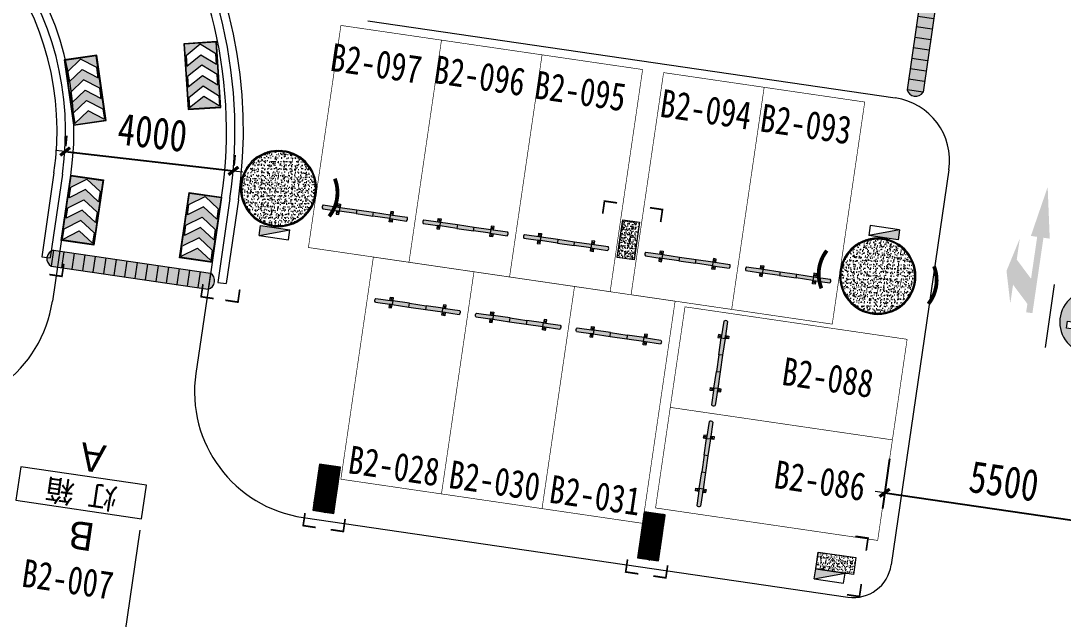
# Model space of a CAD drawing. Header units: inches. Extents: x -414268 to 632271, y -366004 to 318730.
# Drawn here: x 350452 to 375062, y 90758 to 104887 of the extents above; entities that cross this region are included whole.
import ezdxf

# ---------------------------------------------------------------- set-up
doc = ezdxf.new("R2010")
doc.units = ezdxf.units.IN
doc.header["$LTSCALE"] = 1200
doc.header["$MEASUREMENT"] = 0
doc.layers.get('0').update_dxf_attribs({"linetype": 'CONTINUOUS', "lineweight": 0})
doc.layers.get('DEFPOINTS').update_dxf_attribs({"linetype": 'CONTINUOUS', "lineweight": 0})
for name, color, linetype, lineweight in [('$DDT_AUDIT_GENERATED__1E20', 7, 'CONTINUOUS', 0), ('$DDT_AUDIT_GENERATED__1E23', 7, 'CONTINUOUS', 0), ('0--PAI--', 7, 'CONTINUOUS', 0), ('0--PAI--BLACK', 7, 'CONTINUOUS', 0), ('0--PAI--BLUE', 5, 'CONTINUOUS', 0), ('0--PAI--HUANG', 40, 'CONTINUOUS', 0), ('0--尺寸', 3, 'CONTINUOUS', 0), ('0--弧型立面标', 7, 'CONTINUOUS', 0), ('0--挡车架', 7, 'CONTINUOUS', 0), ('0--灯箱编号', 3, 'CONTINUOUS', 0), ('0--立面标', 7, 'CONTINUOUS', 0), ('0--路缘线', 1, 'CONTINUOUS', 0), ('0－－直行转弯箭头', 7, 'CONTINUOUS', 0), ('0－－车位', 4, 'CONTINUOUS', 0), ('0－－车位号码', 7, 'CONTINUOUS', 0), ('7', 7, 'CONTINUOUS', 0), ('COL-GRID-UG-1_8A_200701111', 7, 'CONTINUOUS', 0), ('COL-GRID-UG-1_8A_200701112', 7, 'CONTINUOUS', 0), ('COL-GRID-UG-1_8A_200701113', 7, 'CONTINUOUS', 0), ('HY消火栓', 7, 'CONTINUOUS', 0), ('PUB_TEXT', 7, 'CONTINUOUS', 0), ('WALL', 7, 'CONTINUOUS', 0)]:
    doc.layers.add(name, color=color, linetype=linetype, lineweight=lineweight)
doc.styles.add('-宋体', font='', dxfattribs={"width": 0.8})
doc.styles.add('-黑体', font='simhei.ttf', dxfattribs={"width": 0.8})
doc.styles.add('COL-GRID-UG-1_8A_200701112', font='romans.shx', dxfattribs={"width": 0.85})
doc.styles.add('方正大黑', font='', dxfattribs={"width": 0.8})
doc.styles.get('-宋体').set_extended_font_data('SimSun')
doc.styles.get('方正大黑').set_extended_font_data('FZDaHei-B02S')
doc.dimstyles.new('DIMN150', dxfattribs={"dimscale": 1.5, "dimtxt": 250, "dimasz": 1, "dimexe": 250, "dimexo": 300, "dimgap": 150, "dimtad": 1, "dimdec": 0, "dimzin": 0, "dimdsep": 46, "dimtxsty": 'COL-GRID-UG-1_8A_200701112', "dimblk": '_DIMX', "dimcen": 0.09, "dimdle": 0.375, "dimclrd": 1, "dimclre": 1, "dimclrt": 7, "dimadec": 0, "dimazin": 0, "dimtfac": 1, "dimtdec": 0, "dimtix": 1, "dimtmove": 0, "dimatfit": 3, "dimldrblk": '_DIMX', "dimfxl": 250, "dimtolj": 1, "dimtzin": 0, "dimarcsym": 0})
pattern_1 = [(36.6793997, (637067.446, 85909.12), (-7.46671044, 10.0248808), [])]
pattern_2 = [(36.6793997, (644735.868, 84787.602), (-7.46671044, 10.0248808), [])]

# ---------------------------------------------------------------- blocks, each defined once
blk = doc.blocks.new('$DDT_AUDIT_GENERATED__1DE2')
at = {"layer": 'COL-GRID-UG-1_8A_200701112'}
h = blk.add_hatch(dxfattribs=at)
h.set_pattern_fill('AR-CONC', color=251, scale=0.02, angle=8.3206, style=0)
h.set_pattern_definition([(50, (-65.09035, -5.26929), (0.14345204, -0.01255043), [0.015, -0.165]), (355, (-65.09035, -5.26929), (-0.02775027, 0.15043843), [0.012, -0.132]), (100.4514, (-65.0784, -5.27034), (0.11570188, 0.1378879), [0.01274804, -0.14022842]), (46.1842, (-65.09035, -5.2293), (0.2134482, -0.0331038), [0.0225, -0.2475]), (96.6356, (-65.07256, -5.23205), (0.18693254, 0.1948236), [0.01912206, -0.2103426]), (351.1842, (-65.09035, -5.2293), (0.1869324, 0.1948237), [0.018, -0.198]), (21, (-65.07035, -5.23929), (0.1193814, -0.08052378), [0.015, -0.165]), (326, (-65.07035, -5.23929), (0.04866307, 0.14503), [0.012, -0.132]), (71.4514, (-65.0604, -5.246), (0.16804453, 0.0645061), [0.01274804, -0.14022842]), (37.5, (-65.09035, -5.26929), (0.00243197, 0.06657877), [0, -0.1304, 0, -0.134, 0, -0.1325]), (7.5, (-65.09035, -5.26929), (0.05261391, 0.07888234), [0, -0.0764, 0, -0.1274, 0, -0.0505]), (327.5, (-65.13495, -5.26929), (0.106764487, -0.004510974), [0, -0.05, 0, -0.156, 0, -0.207]), (317.5, (-65.15495, -5.26929), (0.11663723, 0.020021), [0, -0.065, 0, -0.1036, 0, -0.147])])
h.paths.add_polyline_path([(0.45, -0.2), (-0.45, -0.2), (-0.45, 0.2), (0.45, 0.2)])
at = {"layer": 'COL-GRID-UG-1_8A_200701113'}
blk.add_lwpolyline([(0.45, -0.2), (-0.45, -0.2), (-0.45, 0.2), (0.45, 0.2)], close=True, dxfattribs=at)
blk = doc.blocks.new('$DDT_AUDIT_GENERATED__1DE0')
at = {"layer": '$DDT_AUDIT_GENERATED__1E20'}
h = blk.add_hatch(dxfattribs=at)
h.set_pattern_fill('STEEL', color=256, scale=0.5, style=0)
h.set_pattern_definition([(315, (21.45, -21.45), (-0.04419417, -0.04419417), []), (315, (21.45, -21.48125), (-0.04419417, -0.04419417), [])])
edge = h.paths.add_edge_path(flags=16)
edge.add_arc((0, 0), 0.875, 0, 360)
edge = h.paths.add_edge_path()
edge.add_arc((0, 0), 0.9, 0, 360)
h = blk.add_hatch(dxfattribs=at)
h.set_pattern_fill('AR-CONC', color=256, scale=0.025, style=0)
h.set_pattern_definition([(310, (21.45, -21.45), (0.17931505, 0.015688), [0.01875, -0.20625]), (5, (21.45, -21.45), (-0.0346878, -0.188048), [0.015, -0.165]), (259.5486, (21.46494, -21.4487), (0.1446273, -0.1723599), [0.015935, -0.1752855]), (313.8158, (21.45, -21.5), (0.2668103, 0.0413798), [0.028125, -0.309375]), (263.3644, (21.47223, -21.49655), (0.2336657, -0.2435295), [0.0239026, -0.2629282]), (8.8158, (21.45, -21.5), (0.2336655, -0.2435297), [0.0225, -0.2475]), (339, (21.475, -21.4875), (0.14922676, 0.1006547), [0.01875, -0.20625]), (34, (21.475, -21.4875), (0.0608288, -0.1812875), [0.015, -0.165]), (288.5486, (21.48744, -21.47911), (0.2100557, -0.0806326), [0.015935, -0.1752855]), (322.5, (21.45, -21.45), (0.00303996, -0.08322346), [0, -0.163, 0, -0.1675, 0, -0.165625]), (352.5, (21.45, -21.45), (0.06576738, -0.09860293), [0, -0.0955, 0, -0.15925, 0, -0.063125]), (32.5, (21.39425, -21.45), (0.13345561, 0.00563872), [0, -0.0625, 0, -0.195, 0, -0.25875]), (42.5, (21.36925, -21.45), (0.14579654, -0.02502625), [0, -0.08125, 0, -0.1295, 0, -0.18375])])
edge = h.paths.add_edge_path()
edge.add_arc((0, 0), 0.875, 0, 360)
at = {"layer": '$DDT_AUDIT_GENERATED__1E23'}
for radius in [0.9, 0.875]:
    blk.add_circle((0, 0), radius, dxfattribs=at)
blk = doc.blocks.new('HY')
for p, q in [((0, 0), (0.24, 0)), ((0, 0), (0.24, -0.7)), ((0, 0), (0, -0.7)), ((0.24, 0), (0.24, -0.7)), ((0, -0.7), (0.24, -0.7))]:
    blk.add_line(p, q)
blk.add_solid([(0, 0), (0.24, 0), (0.24, -0.7)])
blk = doc.blocks.new('A$C6F4820FC')
at = {"layer": '0--挡车架'}
h = blk.add_hatch(color=256, dxfattribs=at)
h.paths.add_polyline_path([(1617, 169), (1684, 169), (1684, 249), (1617, 249)])
h.paths.add_polyline_path([(1639, 209, -1), (1663, 209, -1)], flags=16)
h.paths.add_polyline_path([(1617, 0), (1684, 0), (1684, 79), (1617, 79)])
h.paths.add_polyline_path([(1639, 40, -1), (1663, 40, -1)], flags=16)
h.paths.add_polyline_path([(351, 249), (351, 169), (418, 169), (418, 249)])
h.paths.add_polyline_path([(397, 209, 1), (372, 209, 1)], flags=16)
h.paths.add_polyline_path([(418, 79), (351, 79), (351, 0), (418, 0)])
h.paths.add_polyline_path([(372, 40, -1), (397, 40, -1)], flags=16)
h = blk.add_hatch(color=256, dxfattribs=at)
h.paths.add_polyline_path([(2018, 79, 0.395204), (2018, 169), (1617, 169), (1617, 79), (1684, 79)])
h.paths.add_polyline_path([(819, 169), (819, 79), (1217, 79), (1217, 169)])
h.paths.add_polyline_path([(418, 79), (418, 169), (351, 169), (18, 169, 0.395204), (18, 79)])
h = blk.add_hatch(color=40, dxfattribs=at)
h.paths.add_polyline_path([(1217, 169), (1217, 79), (1617, 79), (1617, 169)])
h.paths.add_polyline_path([(819, 79), (819, 169), (418, 169), (418, 79)])
for p, q in [((18, 169), (418, 169)), ((18, 79), (418, 79)), ((819, 169), (1217, 169)), ((819, 79), (1217, 79)), ((1617, 169), (2018, 169)), ((1617, 79), (2018, 79))]:
    blk.add_line(p, q, dxfattribs=at)
for points in [[(418, 169), (351, 169), (351, 249), (418, 249)], [(1617, 169), (1684, 169), (1684, 249), (1617, 249)], [(418, 79), (351, 79), (351, 0), (418, 0)], [(1617, 79), (1684, 79), (1684, 0), (1617, 0)]]:
    blk.add_lwpolyline(points, close=True, dxfattribs=at)
at = {"layer": '0--挡车架', "color": 0}
for points in [[(819, 169), (819, 79), (418, 79), (418, 169)], [(1617, 169), (1617, 79), (1217, 79), (1217, 169)]]:
    blk.add_lwpolyline(points, close=True, dxfattribs=at)
at = {"layer": '0--挡车架'}
for centre in [(385, 209), (385, 40), (1651, 209), (1651, 40)]:
    blk.add_circle(centre, 12.1, dxfattribs=at)
for centre, start, end in [((66, 124), 136.8717, 223.1283), ((1970, 124), 316.8717, 43.1283)]:
    blk.add_arc(centre, 65.8, start, end, dxfattribs=at)
blk = doc.blocks.new('A$C001A7B1A')
at = {"layer": '0－－车位', "const_width": 15}
blk.add_lwpolyline([(2407, 5308), (7, 5308), (7, 7), (2407, 7)], close=True, dxfattribs=at)
at = {"layer": '0--挡车架'}
blk.add_blockref('A$C6F4820FC', (190, 883), dxfattribs=at)
blk = doc.blocks.new('A$C5703102E')
at = {"layer": '0--PAI--BLUE'}
h = blk.add_hatch(color=5, dxfattribs=at)
h.paths.add_polyline_path([(220, 300), (410, 569), (220, 569), (30, 300), (220, 30), (410, 30)], flags=16)
h.paths.add_polyline_path([(10, 10), (1189, 10), (1189, 589), (10, 589)])
h.paths.add_polyline_path([(410, 300), (600, 30), (790, 30), (600, 300), (790, 569), (600, 569)], flags=16)
h.paths.add_polyline_path([(1169, 30), (979, 30), (790, 300), (979, 569), (1169, 569), (979, 300)], flags=16)
at = {"layer": '0--PAI--'}
for p, q in [((789, 300), (979, 569)), ((1169, 569), (979, 300)), ((979, 30), (789, 300)), ((979, 300), (1169, 30))]:
    blk.add_line(p, q, dxfattribs=at)
for points in [[(0, 0), (1199, 0), (1199, 599), (0, 599)], [(10, 10), (1189, 10), (1189, 589), (10, 589)], [(220, 300), (410, 569), (220, 569), (30, 300), (220, 30), (410, 30)], [(410, 300), (599, 30), (789, 30), (599, 300), (789, 569), (599, 569)]]:
    blk.add_lwpolyline(points, close=True, dxfattribs=at)
for points in [[(1169, 579), (979, 579)], [(979, 30), (1169, 30)]]:
    blk.add_lwpolyline(points, dxfattribs=at)
blk = doc.blocks.new('A$C29882D7A')
at = {"layer": '0--PAI--BLACK'}
h = blk.add_hatch(color=256, dxfattribs=at)
h.paths.add_polyline_path([(3875, 380), (3875, 0, 0.657895)])
h.paths.add_polyline_path([(3375, 0), (3625, 0), (3625, 380), (3375, 380)])
h.paths.add_polyline_path([(3125, 380), (2875, 380), (2875, 0), (3125, 0)])
h.paths.add_polyline_path([(2625, 380), (2375, 380), (2375, 0), (2625, 0)])
h.paths.add_polyline_path([(2125, 380), (1875, 380), (1875, 0), (2125, 0)])
h.paths.add_polyline_path([(1375, 0), (1625, 0), (1625, 380), (1375, 380)])
h.paths.add_polyline_path([(1125, 380), (875, 380), (875, 0), (1125, 0)])
h.paths.add_polyline_path([(375, 0), (625, 0), (625, 380), (375, 380)])
h.paths.add_polyline_path([(125, 0), (125, 380, 0.657895)])
at = {"layer": '0--PAI--HUANG'}
h = blk.add_hatch(color=40, dxfattribs=at)
h.paths.add_polyline_path([(3625, 0), (3875, 0), (3875, 380), (3625, 380)])
h.paths.add_polyline_path([(3125, 0), (3375, 0), (3375, 380), (3125, 380)])
h.paths.add_polyline_path([(2875, 380), (2625, 380), (2625, 0), (2875, 0)])
h.paths.add_polyline_path([(2125, 0), (2375, 0), (2375, 380), (2125, 380)])
h.paths.add_polyline_path([(1875, 380), (1625, 380), (1625, 0), (1875, 0)])
h.paths.add_polyline_path([(1125, 0), (1375, 0), (1375, 380), (1125, 380)])
h.paths.add_polyline_path([(625, 0), (875, 0), (875, 380), (625, 380)])
h.paths.add_polyline_path([(375, 380), (125, 380), (125, 0), (375, 0)])
for p, q in [((125, 380), (3875, 380)), ((125, 380), (125, 0)), ((375, 380), (375, 0)), ((625, 380), (625, 0)), ((875, 380), (875, 0)), ((1125, 380), (1125, 0)), ((1375, 380), (1375, 0)), ((1625, 380), (1625, 0)), ((1875, 380), (1875, 0)), ((2125, 380), (2125, 0)), ((2375, 380), (2375, 0)), ((2625, 380), (2625, 0)), ((2875, 380), (2875, 0)), ((3125, 380), (3125, 0)), ((3375, 380), (3375, 0)), ((3625, 380), (3625, 0)), ((3875, 380), (3875, 0)), ((125, 0), (3875, 0))]:
    blk.add_line(p, q)
for centre, start, end in [((207, 190), 113.3186, 246.6814), ((3793, 190), 293.3186, 66.6814)]:
    blk.add_arc(centre, 207, start, end)
blk = doc.blocks.new('_DIMX')
blk.add_line((-150, 0), (150, 0))
at = {"const_width": 50}
blk.add_lwpolyline([(-70, -70), (70, 70)], dxfattribs=at)
blk = doc.blocks.new('*D291')
at = {"layer": '0--尺寸', "color": 0, "lineweight": -2}
for p, q in [((370965, 94546), (370793, 93371)), ((370849, 93742), (376288, 92947)), ((376407, 93750), (376235, 92575))]:
    blk.add_line(p, q, dxfattribs=at)
at = {"layer": 'DEFPOINTS', "color": 0}
for p in [(371030, 94991), (376472, 94195), (376290, 92946)]:
    blk.add_point(p, dxfattribs=at)
at = {"layer": '0--尺寸', "color": 0, "lineweight": -2, "xscale": 1.5, "yscale": 1.5, "zscale": 1.5}
for p, rotation in [((370847, 93742), 171.6793996836047), ((376290, 92946), 351.6793996836047)]:
    blk.add_blockref('_DIMX', p, dxfattribs=dict(at, rotation=rotation))
at = {"layer": '0--尺寸', "color": 7, "insert": (373667, 94016), "char_height": 750, "attachment_point": 5, "rotation": 351.6794, "style": '-黑体'}
blk.add_mtext('\\A1;5500', dxfattribs=at)
blk = doc.blocks.new('*D296')
at = {"layer": '0--尺寸', "color": 0, "lineweight": -2}
for p, q in [((351511, 101929), (351540, 102174)), ((351498, 101801), (355469, 101345)), ((355485, 101472), (355513, 101717))]:
    blk.add_line(p, q, dxfattribs=at)
at = {"layer": 'DEFPOINTS', "color": 0}
for p in [(351460, 101482), (355471, 101345), (355434, 101025)]:
    blk.add_point(p, dxfattribs=at)
at = {"layer": '0--尺寸', "color": 0, "lineweight": -2, "xscale": 1.5, "yscale": 1.5, "zscale": 1.5}
for p, rotation in [((351497, 101801), 173.4453754729032), ((355471, 101345), 353.4453754729032)]:
    blk.add_blockref('_DIMX', p, dxfattribs=dict(at, rotation=rotation))
at = {"layer": '0--尺寸', "color": 7, "insert": (353561, 102248), "char_height": 750, "attachment_point": 5, "rotation": 353.4454, "style": '-黑体'}
blk.add_mtext('\\A1;4000', dxfattribs=at)
blk = doc.blocks.new('A$C0C710915')
at = {"layer": '0--PAI--BLACK'}
h = blk.add_hatch(color=256, dxfattribs=at)
h.paths.add_polyline_path([(4875, 380), (4875, 0, 0.657895)])
h.paths.add_polyline_path([(4625, 380), (4375, 380), (4375, 0), (4625, 0)])
h.paths.add_polyline_path([(4125, 380), (3875, 380), (3875, 0), (4125, 0)])
h.paths.add_polyline_path([(3625, 380), (3375, 380), (3375, 0), (3625, 0)])
h.paths.add_polyline_path([(3125, 380), (2875, 380), (2875, 0), (3125, 0)])
h.paths.add_polyline_path([(2375, 0), (2625, 0), (2625, 380), (2375, 380)])
h.paths.add_polyline_path([(2125, 380), (1875, 380), (1875, 0), (2125, 0)])
h.paths.add_polyline_path([(1625, 380), (1375, 380), (1375, 0), (1625, 0)])
h.paths.add_polyline_path([(1125, 380), (875, 380), (875, 0), (1125, 0)])
h.paths.add_polyline_path([(625, 380), (375, 380), (375, 0), (625, 0)])
h.paths.add_polyline_path([(125, 380, 0.657895), (125, 0)])
at = {"layer": '0--PAI--HUANG'}
h = blk.add_hatch(color=40, dxfattribs=at)
h.paths.add_polyline_path([(4625, 0), (4875, 0), (4875, 380), (4625, 380)])
h.paths.add_polyline_path([(4375, 380), (4125, 380), (4125, 0), (4375, 0)])
h.paths.add_polyline_path([(3625, 0), (3875, 0), (3875, 380), (3625, 380)])
h.paths.add_polyline_path([(3125, 0), (3375, 0), (3375, 380), (3125, 380)])
h.paths.add_polyline_path([(2875, 380), (2625, 380), (2625, 0), (2875, 0)])
h.paths.add_polyline_path([(2375, 380), (2125, 380), (2125, 0), (2375, 0)])
h.paths.add_polyline_path([(1875, 380), (1625, 380), (1625, 0), (1875, 0)])
h.paths.add_polyline_path([(1375, 380), (1125, 380), (1125, 0), (1375, 0)])
h.paths.add_polyline_path([(875, 380), (625, 380), (625, 0), (875, 0)])
h.paths.add_polyline_path([(375, 380), (125, 380), (125, 0), (375, 0)])
for p, q in [((125, 380), (4875, 380)), ((125, 380), (125, 0)), ((375, 380), (375, 0)), ((625, 380), (625, 0)), ((875, 380), (875, 0)), ((1125, 380), (1125, 0)), ((1375, 380), (1375, 0)), ((1625, 380), (1625, 0)), ((1875, 380), (1875, 0)), ((2125, 380), (2125, 0)), ((2375, 380), (2375, 0)), ((2625, 380), (2625, 0)), ((2875, 380), (2875, 0)), ((3125, 380), (3125, 0)), ((3375, 380), (3375, 0)), ((3625, 380), (3625, 0)), ((3875, 380), (3875, 0)), ((4125, 380), (4125, 0)), ((4375, 380), (4375, 0)), ((4625, 380), (4625, 0)), ((4875, 380), (4875, 0)), ((125, 0), (4875, 0))]:
    blk.add_line(p, q)
for centre, start, end in [((207, 190), 113.3186, 246.6814), ((4793, 190), 293.3186, 66.6814)]:
    blk.add_arc(centre, 207, start, end)
blk = doc.blocks.new('A$C7C86658F')
at = {"lineweight": 0, "ltscale": 5}
blk.add_lwpolyline([(-6107, 112213), (-3107, 112213), (-3107, 113013), (-6107, 113013)], close=True, dxfattribs=at)
at = {"layer": 'PUB_TEXT', "style": '-宋体'}
blk.add_text('灯 箱', height=500, dxfattribs=at).set_placement((-5467, 112392))
blk = doc.blocks.new('A$C05C00BD5')
blk.add_blockref('A$C7C86658F', (15918, -1756))
at = {"color": 1, "style": '方正大黑'}
for s, p in [('B', (10869, 111531)), ('A', (10869, 109671))]:
    blk.add_text(s, height=662, dxfattribs=at).set_placement(p)
blk = doc.blocks.new('A$C50091FAB')
at = {"layer": '0--PAI--BLUE'}
h = blk.add_hatch(color=256, dxfattribs=at)
edge = h.paths.add_edge_path()
edge.add_arc((300, 400), 300, 0, 360)
edge = h.paths.add_edge_path(flags=16)
edge.add_line((312.4, 574), (384.2, 507))
edge.add_line((384.2, 507), (253.9, 507))
edge.add_arc((253.9, 463), 44, 90, 180)
edge.add_line((209.9, 463), (209.9, 174))
edge.add_line((209.9, 174), (275.9, 174))
edge.add_line((275.9, 174), (275.9, 436))
edge.add_arc((280.9, 436), 5, 90, 180, ccw=False)
edge.add_line((280.9, 441), (384.2, 441))
edge.add_line((384.2, 441), (312.4, 374))
edge.add_line((312.4, 374), (404.4, 374))
edge.add_line((404.4, 374), (511.6, 474))
edge.add_line((511.6, 474), (404.4, 574))
edge.add_line((404.4, 574), (312.4, 574))
at = {"layer": '0--PAI--'}
blk.add_lwpolyline([(312.4, 574), (384.2, 507), (253.9, 507, 0.414214), (209.9, 463), (209.9, 174), (275.9, 174), (275.9, 436, -0.414214), (280.9, 441), (384.2, 441), (312.4, 374), (404.4, 374), (511.6, 474), (404.4, 574)], format="xyb", close=True, dxfattribs=at)
blk.add_circle((300, 400), 300, dxfattribs=at)
at = {"layer": '7'}
blk.add_line((600, 0), (0, 0), dxfattribs=at)

msp = doc.modelspace()

# ---------------------------------------------------------------- hatches: boundary and pattern name
at = {"layer": '0－－直行转弯箭头'}
msp.add_hatch(color=256, dxfattribs=at).paths.add_polyline_path([(374038.7, 99745.2), (373966.4, 99250.5), (374304.3, 98796.8), (374449, 99786.3), (374300.6, 99808), (374696.8, 100962.8), (374745.8, 99742.9), (374597.4, 99764.6), (374336.9, 97983.5), (374188.5, 98005.2), (374217.4, 98203.1), (373879.5, 98656.8), (373814.4, 98211.5), (373725.1, 98982.6)])
at = {"layer": 'COL-GRID-UG-1_8A_200701112'}
h = msp.add_hatch(dxfattribs=at)
h.set_pattern_fill('ANSI31', color=256, scale=100, style=0)
h.set_pattern_definition(pattern_1)
h.paths.add_polyline_path([(357345.5, 93328.5), (357840.2, 93256.2), (357999.4, 94344.6), (357504.6, 94416.9)])
h = msp.add_hatch(dxfattribs=at)
h.set_pattern_fill('AR-CONC', color=251, scale=20, angle=90, style=0)
h.set_pattern_definition([(131.6794, (637067.45, 85909.12), (33.177546, 140.12584), [15, -165]), (76.6794, (637067.45, 85909.12), (-152.87068, -5.68792), [12, -132]), (182.1308, (637070.21, 85920.8), (-119.69303, 134.43801), [12.74804, -140.22842]), (127.8636, (637027.87, 85914.9), (63.64386, 206.4109), [22.5, -247.5]), (178.315, (637033.17, 85932.1), (-165.72145, 213.15816), [19.12206, -210.3426]), (72.8636, (637027.87, 85914.9), (-165.72162, 213.15803), [18, -198]), (102.6794, (637040.66, 85933.25), (96.95209, 106.472026), [15, -165]), (47.6794, (637040.66, 85933.25), (-136.46127, 69.13841), [12, -132]), (153.1308, (637048.74, 85942.12), (-39.50904, 175.610464), [12.74804, -140.22842]), (119.1794, (637067.446, 85909.12), (-65.5260155, 12.041117), [0, -130.4, 0, -134, 0, -132.5]), (89.1794, (637067.446, 85909.12), (-70.43815, 63.475303), [0, -76.4, 0, -127.4, 0, -50.5]), (49.1794, (637060.99, 85864.99), (19.91359, 104.987873), [0, -50, 0, -156, 0, -207]), (39.1794, (637058.1, 85845.2), (-2.931448, 118.306767), [0, -65, 0, -103.6, 0, -147])])
h.paths.add_polyline_path([(357345.5, 93328.5), (357840.2, 93256.2), (357999.4, 94344.6), (357504.6, 94416.9)])
h = msp.add_hatch(dxfattribs=at)
h.set_pattern_fill('AR-CONC', color=251, scale=20, angle=90, style=0)
h.set_pattern_definition([(131.6794, (353466.88, 28668.82), (33.17755, 140.12584), [15, -165]), (76.6794, (353466.88, 28668.82), (-152.87068, -5.68792), [12, -132]), (182.1308, (353469.65, 28680.5), (-119.69303, 134.438), [12.74804, -140.22842]), (127.8636, (353427.3, 28674.61), (63.64386, 206.4109), [22.5, -247.5]), (178.315, (353432.6, 28691.8), (-165.72145, 213.15816), [19.12206, -210.3426]), (72.8636, (353427.3, 28674.6), (-165.7216, 213.158), [18, -198]), (102.6794, (353440.09, 28692.95), (96.9521, 106.47203), [15, -165]), (47.6794, (353440.1, 28692.95), (-136.46127, 69.1384), [12, -132]), (153.1308, (353448.17, 28701.82), (-39.50904, 175.61046), [12.74804, -140.22842]), (119.1794, (353466.883, 28668.82), (-65.526016, 12.041117), [0, -130.4, 0, -134, 0, -132.5]), (89.1794, (353466.88, 28668.82), (-70.43815, 63.4753), [0, -76.4, 0, -127.4, 0, -50.5]), (49.1794, (353460.43, 28624.69), (19.91359, 104.987873), [0, -50, 0, -156, 0, -207]), (39.1794, (353457.53, 28604.9), (-2.93145, 118.30677), [0, -65, 0, -103.6, 0, -147])])
h.paths.add_polyline_path([(357935.4, 94252.9), (357805.2, 93362.3), (357409.4, 93420.2), (357539.6, 94310.8)])
h = msp.add_hatch(dxfattribs=at)
h.set_pattern_fill('ANSI31', color=256, scale=100, style=0)
h.set_pattern_definition(pattern_1)
h.paths.add_polyline_path([(357935.4, 94252.9), (357805.2, 93362.3), (357409.4, 93420.2), (357539.6, 94310.8)])
h = msp.add_hatch(dxfattribs=at)
h.set_pattern_fill('ANSI31', color=256, scale=100, style=0)
h.set_pattern_definition(pattern_2)
h.paths.add_polyline_path([(365013.9, 92207), (365508.6, 92134.6), (365667.8, 93223.1), (365173.1, 93295.4)])
h = msp.add_hatch(dxfattribs=at)
h.set_pattern_fill('AR-CONC', color=251, scale=20, angle=90, style=0)
h.set_pattern_definition([(131.6794, (644735.87, 84787.6), (33.177546, 140.12584), [15, -165]), (76.6794, (644735.87, 84787.6), (-152.87068, -5.68792), [12, -132]), (182.1308, (644738.63, 84799.28), (-119.69303, 134.43801), [12.74804, -140.22842]), (127.8636, (644696.29, 84793.39), (63.64386, 206.4109), [22.5, -247.5]), (178.315, (644701.6, 84810.6), (-165.72145, 213.15816), [19.12206, -210.3426]), (72.8636, (644696.3, 84793.4), (-165.72162, 213.15803), [18, -198]), (102.6794, (644709.08, 84811.73), (96.95209, 106.472026), [15, -165]), (47.6794, (644709.08, 84811.73), (-136.46127, 69.13841), [12, -132]), (153.1308, (644717.16, 84820.6), (-39.50904, 175.610464), [12.74804, -140.22842]), (119.1794, (644735.87, 84787.6), (-65.5260155, 12.041117), [0, -130.4, 0, -134, 0, -132.5]), (89.1794, (644735.87, 84787.6), (-70.43815, 63.475303), [0, -76.4, 0, -127.4, 0, -50.5]), (49.1794, (644729.414, 84743.47), (19.91359, 104.987873), [0, -50, 0, -156, 0, -207]), (39.1794, (644726.52, 84723.68), (-2.931448, 118.306767), [0, -65, 0, -103.6, 0, -147])])
h.paths.add_polyline_path([(365013.9, 92207), (365508.6, 92134.6), (365667.8, 93223.1), (365173.1, 93295.4)])
h = msp.add_hatch(dxfattribs=at)
h.set_pattern_fill('AR-CONC', color=251, scale=20, angle=90, style=0)
h.set_pattern_definition([(131.6794, (361135.3, 27547.3), (33.17755, 140.12584), [15, -165]), (76.6794, (361135.3, 27547.3), (-152.87068, -5.68792), [12, -132]), (182.1308, (361138.07, 27558.98), (-119.69303, 134.438), [12.74804, -140.22842]), (127.8636, (361095.73, 27553.1), (63.64386, 206.4109), [22.5, -247.5]), (178.315, (361101.03, 27570.3), (-165.72145, 213.15816), [19.12206, -210.3426]), (72.8636, (361095.73, 27553.1), (-165.7216, 213.158), [18, -198]), (102.6794, (361108.52, 27571.43), (96.9521, 106.47203), [15, -165]), (47.6794, (361108.52, 27571.43), (-136.46127, 69.1384), [12, -132]), (153.1308, (361116.6, 27580.3), (-39.50904, 175.61046), [12.74804, -140.22842]), (119.1794, (361135.305, 27547.303), (-65.526016, 12.041117), [0, -130.4, 0, -134, 0, -132.5]), (89.1794, (361135.305, 27547.3), (-70.43815, 63.4753), [0, -76.4, 0, -127.4, 0, -50.5]), (49.1794, (361128.85, 27503.17), (19.91359, 104.987873), [0, -50, 0, -156, 0, -207]), (39.1794, (361125.96, 27483.38), (-2.93145, 118.30677), [0, -65, 0, -103.6, 0, -147])])
h.paths.add_polyline_path([(365603.8, 93131.4), (365473.6, 92240.8), (365077.8, 92298.7), (365208.1, 93189.2)])
h = msp.add_hatch(dxfattribs=at)
h.set_pattern_fill('ANSI31', color=256, scale=100, style=0)
h.set_pattern_definition(pattern_2)
h.paths.add_polyline_path([(365603.8, 93131.4), (365473.6, 92240.8), (365077.8, 92298.7), (365208.1, 93189.2)])

# ---------------------------------------------------------------- linework, layer by layer
at = {"color": 6}
msp.add_lwpolyline([(353265, 92859.2), (349715.7, 68590.5), (320306.9, 72891.6)], dxfattribs=at)
at = {"layer": '0--弧型立面标', "const_width": 90}
for points in [[(357865.4, 101160.2, -0.2679492), (357732.1, 100270.1, -0.2679492)], [(369481.8, 99461.3, 0.2679492), (369354.6, 98570.3, 0.2679492)], [(372012.6, 99091.1, -0.2679492), (371879.3, 98201.1, -0.2679492)]]:
    msp.add_lwpolyline(points, format="xyb", dxfattribs=at)
at = {"layer": '0--立面标', "const_width": 40}
for points in [[(364529.9, 100587.6), (364233.1, 100631), (364189.7, 100334.2)], [(365304.9, 100474.2), (365601.8, 100430.8), (365558.3, 100134)], [(351125, 98896.3), (351421.8, 98852.8), (351465.2, 99149.7)], [(355005.1, 98328.8), (354708.3, 98372.2), (354751.7, 98669)], [(355280.8, 98288.5), (355577.6, 98245.1), (355621, 98541.9)], [(357414.9, 92923.2), (357118.1, 92966.6), (357161.5, 93263.4)], [(357768.9, 92871.4), (358065.8, 92828), (358109.2, 93124.8)], [(370158.2, 92715), (370455.1, 92671.6), (370411.7, 92374.8)], [(365030.4, 91828.3), (364733.5, 91871.7), (364776.9, 92168.5)], [(365384.4, 91776.5), (365681.2, 91733.1), (365724.6, 92029.9)], [(369956.5, 91335.5), (370253.3, 91292), (370296.7, 91588.9)]]:
    msp.add_lwpolyline(points, dxfattribs=at)
at = {"layer": '0--路缘线'}
for p, q in [((358647.9, 104887.2), (371099.4, 103066.2)), ((351630, 101238.9), (351195.9, 98270.5)), ((372366.5, 101364.9), (371002.5, 92038.6)), ((355192.1, 100717.9), (354902.7, 98739)), ((354902.7, 98739), (354584.3, 96562.1)), ((357118.6, 93159.6), (369981.8, 91278.3))]:
    msp.add_line(p, q, dxfattribs=at)
for centre, radius, start, end in [((344505.8, 102280.8), 10800, 351.6794, 81.6794), ((344505.8, 102280.8), 7200, 351.6794, 81.6794), ((370882.3, 101582), 1500, 351.6794, 81.6794), ((348227.5, 98704.6), 3000, 261.6794, 351.6794), ((357552.7, 96128), 3000, 171.6794, 261.6794), ((370112, 92168.8), 900, 261.6794, 351.6794)]:
    msp.add_arc(centre, radius, start, end, dxfattribs=at)
at = {"layer": 'COL-GRID-UG-1_8A_200701112'}
for p, q in [((357645.8, 93265.7), (357606.9, 93279.5)), ((365314.2, 92144.2), (365275.3, 92157.9))]:
    msp.add_line(p, q, dxfattribs=at)
at = {"layer": 'COL-GRID-UG-1_8A_200701113'}
for points in [[(357345.5, 93328.5), (357840.2, 93256.2), (357999.4, 94344.6), (357504.6, 94416.9), (357345.5, 93328.5)], [(365013.9, 92207), (365508.6, 92134.6), (365667.8, 93223.1), (365173.1, 93295.4), (365013.9, 92207)]]:
    msp.add_lwpolyline(points, close=True, dxfattribs=at)
at = {"layer": 'WALL'}
for p, q in [((351234.2, 101296.8), (350944.8, 99317.8)), ((351432.1, 101267.8), (351142.7, 99288.9)), ((355390, 100689), (355100.6, 98710)), ((355587.9, 100660), (355298.5, 98681.1)), ((350944.8, 99317.8), (351142.7, 99288.9)), ((355100.6, 98710), (355298.5, 98681.1))]:
    msp.add_line(p, q, dxfattribs=at)
for radius, end in [(11000, 81.6794), (11200, 71.13511), (7000, 81.6794), (6800, 81.6794)]:
    msp.add_arc((344505.8, 102280.8), radius, 351.6794, end, dxfattribs=at)

# ---------------------------------------------------------------- block references
for name, p, rotation in [('A$C0C710915', (372083.4, 108082.5), 261.6793996840004), ('A$C001A7B1A', (357233.9, 99528), 351.6793996836047), ('A$C001A7B1A', (359608.6, 99180.6), 351.6793996836047), ('A$C001A7B1A', (361983.4, 98833.3), 351.6793996836047), ('A$C001A7B1A', (364852.9, 98413.7), 351.6793996836047), ('A$C001A7B1A', (367227.6, 98066.4), 351.6793996836047), ('A$C29882D7A', (351041, 99111.7), 351.6793996836047), ('A$C001A7B1A', (366126.9, 98141.4), 261.6793996873758), ('A$C001A7B1A', (365779.6, 95766.7), 261.6793996873758), ('A$C05C00BD5', (379112.1, 201796.2), 171.6793996840004)]:
    msp.add_blockref(name, p, dxfattribs=dict(rotation=rotation))
at = {"xscale": -1, "rotation": 171.6793996836047}
for p in [(358769.4, 99316), (361144.1, 98968.7), (363518.9, 98621.4)]:
    msp.add_blockref('A$C001A7B1A', p, dxfattribs=at)
at = {"layer": '7'}
for name, p, xscale, yscale, zscale, rotation in [('A$C5703102E', (354297.5, 104347.3), 1.300000000009883, 1.299999999993815, 1.3, 273.7556136055694), ('A$C5703102E', (351472.2, 103963.4), 1.300000000009669, 1.299999999991996, 1.3, 278.0970744196925), ('A$C5703102E', (352401.8, 101131.5), -1.30000000001287, 1.299999999988358, 1.3, 81.6793996820867), ('A$C5703102E', (355192.9, 100723.3), -1.30000000001287, 1.299999999988358, 1.3, 81.6793996820867), ('A$C50091FAB', (374634.9, 97173.9), -2.499999999999108, 2.5, 2.5, 261.6793996839988)]:
    msp.add_blockref(name, p, dxfattribs=dict(at, xscale=xscale, yscale=yscale, zscale=zscale, rotation=rotation))
at = {"layer": 'COL-GRID-UG-1_8A_200701111', "yscale": 1000.000000000015, "zscale": 1000}
for name, p, xscale, rotation in [('$DDT_AUDIT_GENERATED__1DE0', (356536.3, 100925.6), -1000.00000000001, 171.6793996836047), ('$DDT_AUDIT_GENERATED__1DE2', (364798.4, 99717.2), 1000.000000000014, 81.6793996839918), ('$DDT_AUDIT_GENERATED__1DE0', (370685.8, 98856.2), -1000.00000000001, 171.6793996836047), ('$DDT_AUDIT_GENERATED__1DE2', (369694.5, 92078.3), 1000.00000000001, 351.6793996836047)]:
    msp.add_blockref(name, p, dxfattribs=dict(at, xscale=xscale, rotation=rotation))
at = {"layer": 'HY消火栓', "yscale": 1000.000000000015, "zscale": 1000}
for p, xscale, rotation in [((356076.6, 99815.9), 1000.000000000011, 81.67939968403898), ((371200, 99953.7), 1000.000000000003, 261.6793996840424), ((369185.6, 91708.1), 1000.000000000011, 81.67939968403898)]:
    msp.add_blockref('HY', p, dxfattribs=dict(at, xscale=xscale, rotation=rotation))

# ---------------------------------------------------------------- texts
at = {"layer": '0--灯箱编号', "color": 3, "style": '-黑体', "width": 0.8}
msp.add_text('B2-007', height=660, rotation=351.6794, dxfattribs=at).set_placement((350446.3, 91530.7))
at = {"layer": '0－－车位号码', "style": '-黑体', "width": 0.8}
for s, p in [('B2-097', (357728.9, 103712)), ('B2-096', (360171.1, 103421.9)), ('B2-095', (362546.8, 103060.3)), ('B2-094', (365515.1, 102626.2)), ('B2-093', (367877.5, 102280.7)), ('B2-088', (368394.2, 96294.8)), ('B2-028', (358151.5, 94208)), ('B2-030', (360526.2, 93860.7)), ('B2-086', (368206.2, 93859.8)), ('B2-031', (362901, 93513.3))]:
    msp.add_text(s, height=660, rotation=351.6794, dxfattribs=at).set_placement(p)

# ---------------------------------------------------------------- dimensions: what is measured, and where the dimension line sits
at = {"layer": '0--尺寸'}
dim = msp.add_aligned_dim(p1=(351460, 101481.7), p2=(355433.9, 101025.1), distance=321.5, dimstyle='DIMN150', override={"dimtxt": 500, "dimgap": 200, "dimtxsty": '-黑体', "dimclrd": 0, "dimclre": 0, "dimfxl": 0.36, "dimarcsym": 1}, dxfattribs=at)
dim.commit()
dim.dimension.update_dxf_attribs({"geometry": '*D296', "text_midpoint": (353561.2, 102247.7)})
dim = msp.add_linear_dim(base=(376289.6, 92946.4), p1=(371030.1, 94991.2), p2=(376472.2, 94195.3), angle=351.6794, dimstyle='DIMN150', override={"dimtxt": 500, "dimgap": 200, "dimtxsty": '-黑体', "dimclrd": 0, "dimclre": 0, "dimfxl": 0.36, "dimarcsym": 1}, dxfattribs=at)
dim.commit()
dim.dimension.update_dxf_attribs({"geometry": '*D291', "text_midpoint": (373666.8, 94016.4)})

doc.saveas('drawing.dxf')
